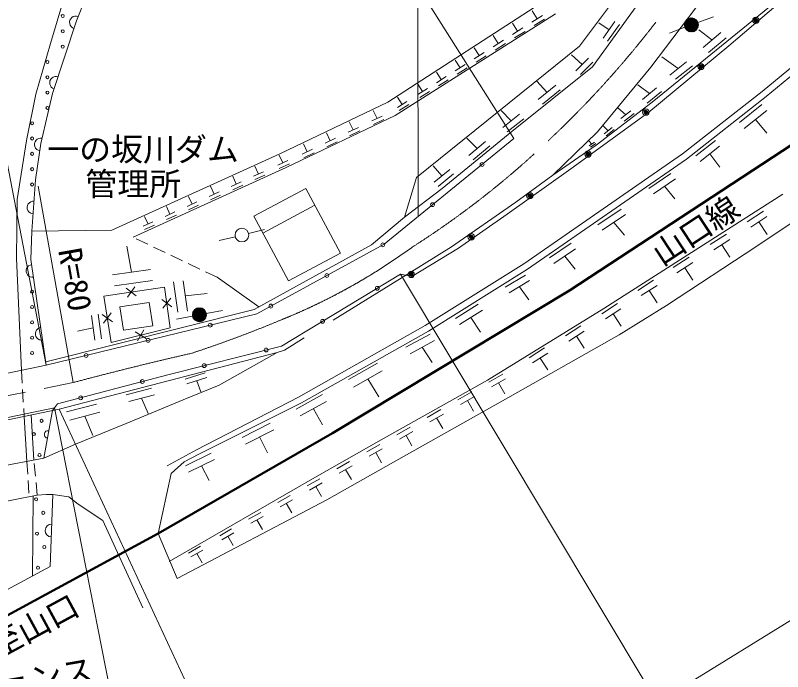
# Model space of a CAD drawing. Units: millimetres, scale not verified. Extents: x 40000 to 680000, y 20000 to 380000.
# Drawn here: x 399489 to 459554, y 239041 to 290450 of the extents above; entities that cross this region are included whole.
import ezdxf
from ezdxf.enums import TextEntityAlignment as Align

# ---------------------------------------------------------------- set-up
doc = ezdxf.new("R2010")
doc.units = ezdxf.units.MM
doc.header["$LTSCALE"] = 1000
doc.header["$PDMODE"] = 32
doc.header["$PDSIZE"] = 500
doc.linetypes.add('CHAIN', pattern=[18.5, 12, -1.5, 3.5, -1.5])
for name, color, linetype, lineweight in [('M-BGD', 7, 'Continuous', 13), ('M-BMK', 2, 'CHAIN', 13), ('M-BMK-SRVR', 3, 'Continuous', 13), ('M-STR-HTXT', 7, 'Continuous', 13), ('M-STR-STR1', 1, 'Continuous', 13), ('M-STR-STRC', 7, 'Continuous', 13)]:
    doc.layers.add(name, color=color, linetype=linetype, lineweight=lineweight)
doc.layers.add('M-BGD-HTXT', color=7, linetype='Continuous')
doc.layers.add('M-BMK-HTXT', color=7, linetype='Continuous')
doc.styles.add('ＭＳ ゴシック', font='')
doc.styles.get('ＭＳ ゴシック').set_extended_font_data('MS Gothic')

# ---------------------------------------------------------------- blocks, each defined once
blk = doc.blocks.new('ﾌﾟﾛｯﾄﾏｰｸ-C5')
at = {"color": 7, "linetype": 'Continuous', "lineweight": 13}
for p, q in [((-9.98, 0.67), (-0.67, 9.98)), ((-9.97, -0.74), (0.74, 9.97)), ((-9.8, -1.98), (1.98, 9.8)), ((-9.72, 2.34), (-2.34, 9.72)), ((-9.51, -3.1), (3.1, 9.51)), ((-9.11, -4.12), (4.12, 9.11)), ((-8.88, 4.6), (-4.6, 8.88)), ((-8.63, -5.05), (5.05, 8.63)), ((-8.07, -5.91), (5.91, 8.07)), ((-7.44, -6.69), (6.69, 7.44)), ((-6.73, -7.4), (7.4, 6.73)), ((-5.96, -8.03), (8.03, 5.96)), ((-5.11, -8.6), (8.6, 5.11)), ((-4.18, -9.09), (9.09, 4.18)), ((-3.16, -9.49), (9.49, 3.16)), ((-2.05, -9.79), (9.79, 2.05)), ((-0.82, -9.97), (9.97, 0.82)), ((0.58, -9.98), (9.98, -0.58)), ((2.23, -9.75), (9.75, -2.23)), ((4.42, -8.97), (8.97, -4.42))]:
    blk.add_line(p, q, dxfattribs=at)
blk.add_circle((0, 0), 10, dxfattribs=at)
at = {"color": 7}
blk.add_point((0, 0), dxfattribs=at)

msp = doc.modelspace()

# ---------------------------------------------------------------- linework, layer by layer
at = {"layer": 'M-BGD'}
for p, q in [((459231, 308844), (443646, 288029)), ((404275, 290020), (407448, 297968)), ((444662, 286420), (452217, 296876)), ((455347, 288053), (462499, 294198)), ((449340, 283657), (460537, 292759)), ((449245, 286398), (453529, 292066)), ((402228, 288231), (403276, 291777)), ((428634, 283651), (440982, 291667)), ((440339, 290177), (439937, 290815)), ((429217, 282599), (441774, 290578)), ((440751, 290436), (439928, 289917)), ((440923, 290163), (440100, 289644)), ((454128, 290340), (452916, 289889)), ((402402, 284339), (404275, 290020)), ((438810, 289207), (438414, 289835)), ((445966, 289318), (445169, 289875)), ((446429, 289961), (445504, 288674)), ((446770, 289723), (445845, 288435)), ((451907, 289513), (450696, 289062)), ((439215, 289462), (438404, 288951)), ((439385, 289193), (438574, 288682)), ((454015, 288523), (452979, 289318)), ((454704, 289103), (453326, 287943)), ((437693, 288497), (436895, 287994)), ((437294, 288246), (436905, 288864)), ((455135, 288692), (453757, 287532)), ((457948, 284495), (462904, 288575)), ((401080, 284282), (402228, 288231)), ((443646, 288029), (430887, 277747)), ((435792, 287293), (435409, 287902)), ((437860, 288232), (437062, 287729)), ((449081, 282855), (455347, 288053)), ((458262, 284105), (463230, 288195)), ((436185, 287541), (435399, 287046)), ((436350, 287280), (435564, 286785)), ((443861, 286606), (443020, 287346)), ((451372, 286296), (450094, 287199)), ((434691, 286593), (433918, 286106)), ((434304, 286350), (433927, 286948)), ((444350, 287101), (443371, 286110)), ((444699, 286794), (443719, 285803)), ((452033, 286820), (450711, 285773)), ((432830, 285415), (432458, 286004)), ((434853, 286337), (434079, 285849)), ((438356, 281343), (444662, 286420)), ((445068, 281335), (449245, 286398)), ((452492, 286496), (451171, 285448)), ((433211, 285655), (432449, 285175)), ((433370, 285402), (432609, 284922)), ((431744, 284724), (430995, 284252)), ((431369, 284488), (431003, 285068)), ((441102, 284425), (440316, 285285)), ((441797, 284987), (440406, 283863)), ((449133, 284319), (448223, 285016)), ((449689, 284773), (448576, 283866)), ((400374, 280636), (401080, 284282)), ((401495, 280410), (402402, 284339)), ((431900, 284476), (431151, 284004)), ((442133, 284619), (440743, 283494)), ((450068, 284482), (448956, 283575)), ((451723, 279599), (457948, 284495)), ((420187, 279607), (428634, 283651)), ((430128, 283703), (429391, 283239)), ((429760, 283471), (429400, 284042)), ((444968, 280293), (449340, 283657)), ((452020, 279197), (458262, 284105)), ((427808, 282370), (427507, 282998)), ((430283, 283459), (429546, 282994)), ((438308, 282183), (437528, 283005)), ((447284, 282668), (446660, 283194)), ((447679, 282970), (446889, 282366)), ((456166, 282053), (457925, 283467)), ((456550, 281587), (458309, 283002)), ((420695, 278520), (429217, 282599)), ((428211, 282564), (427406, 282177)), ((438961, 282697), (437655, 281669)), ((439295, 282344), (437990, 281316)), ((442977, 278423), (449081, 282855)), ((447933, 282757), (447143, 282153)), ((425934, 281483), (425632, 282113)), ((428340, 282295), (427535, 281908)), ((445884, 281415), (445508, 281788)), ((457430, 282294), (458325, 281209)), ((424138, 280623), (423835, 281255)), ((426339, 281677), (425530, 281289)), ((426468, 281408), (425659, 281020)), ((432896, 276891), (438356, 281343)), ((441562, 277937), (445068, 281335)), ((446198, 281661), (445569, 281169)), ((446359, 281501), (445730, 281009)), ((399629, 276022), (400374, 280636)), ((424544, 280817), (423733, 280428)), ((424674, 280547), (423862, 280157)), ((428363, 272536), (438517, 280796)), ((435631, 280021), (434842, 280823)), ((436284, 280569), (434979, 279473)), ((444622, 280371), (444392, 280620)), ((444831, 280514), (444412, 280229)), ((452765, 279442), (454288, 280638)), ((401072, 277569), (401495, 280410)), ((422747, 279956), (421932, 279565)), ((422339, 279760), (422034, 280395)), ((436623, 280225), (435317, 279129)), ((441562, 277937), (444968, 280293)), ((444930, 280407), (444511, 280122)), ((453098, 279000), (454621, 280197)), ((407052, 273626), (420187, 279607)), ((420426, 278891), (420147, 279508)), ((422877, 279684), (422062, 279293)), ((439302, 270986), (451723, 279599)), ((453859, 279599), (454635, 278569)), ((420824, 279071), (420029, 278711)), ((420944, 278806), (420149, 278446)), ((439577, 270569), (452020, 279197)), ((408711, 273063), (420695, 278520)), ((418911, 278202), (418120, 277843)), ((418515, 278022), (418237, 278637)), ((432887, 277878), (432198, 278668)), ((433492, 278370), (432283, 277386)), ((437980, 274877), (442977, 278423)), ((400785, 273532), (401072, 277569)), ((416779, 277234), (416502, 277846)), ((419030, 277938), (418239, 277580)), ((430887, 277747), (429957, 274639)), ((433787, 278031), (432578, 277048)), ((438674, 275815), (441562, 277937)), ((449090, 276896), (450807, 278057)), ((449441, 276477), (451157, 277638)), ((457526, 272366), (465222, 277523)), ((415046, 276448), (414771, 277057)), ((417172, 277413), (416385, 277056)), ((417291, 277150), (416504, 276794)), ((450299, 277057), (451117, 276079)), ((415438, 276626), (414655, 276271)), ((415556, 276365), (414773, 276010)), ((418159, 274712), (422234, 276894)), ((422234, 276894), (424944, 271833)), ((429957, 274639), (432896, 276891)), ((445547, 267491), (459561, 276436)), ((399589, 271439), (399629, 276022)), ((413708, 275841), (412928, 275488)), ((413318, 275664), (413044, 276270)), ((433624, 272322), (438674, 275815)), ((411594, 274882), (411321, 275485)), ((413826, 275581), (413046, 275228)), ((418867, 273389), (422943, 275571)), ((445077, 274039), (446908, 275272)), ((456775, 274282), (458051, 275106)), ((409875, 274102), (409603, 274701)), ((411982, 275058), (411206, 274706)), ((412099, 274799), (411323, 274448)), ((420869, 269651), (418159, 274712)), ((427376, 272478), (429957, 274639)), ((434173, 272217), (437980, 274877)), ((445430, 273610), (447261, 274843)), ((457050, 273856), (458326, 274681)), ((410261, 274276), (409488, 273927)), ((410377, 274019), (409605, 273670)), ((446346, 274227), (447171, 273225)), ((457688, 274269), (458332, 273272)), ((400709, 271314), (400785, 273532)), ((407052, 273626), (400785, 273532)), ((419004, 273663), (417747, 273360)), ((453888, 272495), (455150, 273311)), ((409860, 272515), (408957, 272945)), ((416701, 273108), (415444, 272804)), ((454160, 272074), (455422, 272890)), ((408576, 270332), (408219, 272359)), ((411214, 271870), (410311, 272300)), ((418189, 267421), (427376, 272478)), ((418390, 267076), (428363, 272536)), ((430307, 270254), (433624, 272322)), ((430517, 269998), (434173, 272217)), ((441305, 271464), (442991, 272607)), ((441652, 271020), (443339, 272162)), ((450455, 267712), (457526, 272366)), ((454791, 272482), (455428, 271496)), ((412568, 271224), (411665, 271654)), ((424944, 271833), (420869, 269651)), ((442495, 271591), (443306, 270555)), ((450995, 270695), (452244, 271502)), ((399958, 262642), (399589, 271439)), ((401913, 263038), (400709, 271314)), ((413922, 270579), (413019, 271009)), ((431566, 266151), (439302, 270986)), ((451264, 270278), (452513, 271085)), ((410063, 270544), (407089, 270121)), ((415276, 269933), (414373, 270363)), ((431822, 265721), (439577, 270569)), ((451889, 270682), (452519, 269707)), ((415276, 269933), (418554, 267623)), ((420330, 264544), (429631, 270167)), ((424357, 266574), (430307, 270254)), ((429631, 270167), (430038, 270088)), ((430038, 270088), (430517, 269998)), ((437829, 269145), (439424, 270106)), ((448217, 268909), (449452, 269707)), ((406420, 268459), (411175, 269158)), ((410216, 269676), (407242, 269253)), ((408271, 268374), (408851, 269174)), ((411175, 269158), (411605, 265974)), ((412214, 267207), (411876, 269576)), ((412952, 267291), (412613, 269661)), ((438143, 268707), (439739, 269668)), ((438941, 269188), (439674, 268165)), ((448483, 268497), (449718, 269295)), ((408169, 269073), (408954, 268474)), ((412783, 268476), (414503, 268673)), ((449101, 268896), (449724, 267932)), ((406984, 264812), (406420, 268459)), ((407672, 267610), (409976, 267958)), ((409976, 267958), (410251, 266133)), ((410947, 268202), (411740, 267613)), ((411648, 268297), (411040, 267518)), ((401872, 263322), (418189, 267421)), ((407947, 265786), (407672, 267610)), ((415695, 267343), (414425, 267097)), ((433936, 266714), (435731, 267838)), ((434260, 266225), (436055, 267349)), ((436457, 261878), (445547, 267491)), ((445411, 267079), (446633, 267869)), ((445675, 266672), (446896, 267461)), ((446768, 265435), (450455, 267712)), ((401913, 263038), (418390, 267076)), ((405445, 266926), (405699, 265004)), ((405967, 267037), (406220, 265115)), ((407088, 266454), (406284, 267028)), ((406389, 266346), (406982, 267136)), ((413369, 266892), (412100, 266646)), ((435157, 266787), (435912, 265644)), ((446285, 267067), (446902, 266113)), ((410251, 266133), (407947, 265786)), ((421654, 260530), (431566, 266151)), ((442551, 265343), (443759, 266123)), ((405572, 265965), (404354, 265707)), ((406984, 264812), (411605, 265974)), ((408865, 265650), (409724, 265136)), ((409038, 264964), (409551, 265822)), ((421891, 260090), (431822, 265721)), ((442811, 264940), (444019, 265721)), ((422101, 265199), (420550, 264212)), ((430069, 264451), (431955, 265485)), ((430402, 263935), (432288, 264968)), ((437440, 260137), (446768, 265435)), ((443415, 265330), (444025, 264387)), ((411425, 262294), (420330, 264544)), ((431345, 264451), (432120, 263246)), ((439718, 263621), (440913, 264393)), ((402931, 259595), (419986, 264038)), ((419986, 264038), (415432, 261472)), ((420550, 264212), (419986, 264038)), ((439975, 263223), (441170, 263995)), ((425579, 261929), (427828, 263198)), ((440573, 263609), (441175, 262676)), ((399958, 262642), (400020, 261644)), ((425948, 261330), (428196, 262599)), ((402791, 260014), (411425, 262294)), ((412778, 261960), (414337, 262443)), ((412913, 261589), (414472, 262072)), ((427072, 261965), (427932, 260569)), ((436562, 261715), (437660, 262342)), ((436771, 261350), (437868, 261976)), ((415432, 261472), (412632, 260323)), ((413693, 261831), (414008, 260966)), ((428117, 257205), (436457, 261878)), ((437320, 261663), (437810, 260804)), ((400050, 261145), (400112, 260147)), ((408151, 260715), (410157, 261247)), ((408368, 260199), (410375, 260731)), ((421481, 259610), (423530, 260752)), ((434139, 260332), (435217, 260947)), ((412632, 260323), (408159, 258490)), ((409371, 260465), (409879, 259262)), ((413675, 256420), (421654, 260530)), ((413865, 256087), (421891, 260090)), ((421792, 259069), (423841, 260211)), ((429099, 255462), (437440, 260137)), ((434344, 259972), (435422, 260588)), ((434883, 260280), (435364, 259436)), ((383233, 255786), (402555, 259699)), ((400143, 259648), (400180, 259038)), ((402396, 259487), (401713, 255753)), ((402396, 259487), (402791, 260014)), ((403488, 259386), (405845, 260003)), ((422817, 259640), (423543, 258378)), ((431736, 258961), (432795, 259565)), ((400180, 259038), (400398, 255511)), ((400943, 255611), (400725, 259148)), ((403756, 258740), (406113, 259356)), ((404935, 259048), (405560, 257539)), ((431937, 258607), (432997, 259212)), ((432467, 258910), (432940, 258081)), ((408159, 258490), (404210, 256858)), ((417234, 257392), (419446, 258517)), ((417500, 256861), (419712, 257985)), ((429354, 257601), (430395, 258195)), ((429552, 257254), (430593, 257848)), ((418606, 257423), (419226, 256182)), ((422922, 254256), (428117, 257205)), ((430072, 257551), (430537, 256737)), ((404210, 256858), (401713, 255753)), ((426992, 256253), (428015, 256837)), ((427187, 255912), (428209, 256496)), ((411379, 255151), (413675, 256420)), ((413865, 256087), (412713, 255467)), ((412798, 255167), (414811, 256164)), ((427698, 256204), (428155, 255404)), ((383896, 252467), (401713, 255753)), ((400398, 255511), (400460, 254513)), ((401063, 254362), (400967, 255357)), ((412713, 255467), (411692, 254554)), ((413055, 254674), (415068, 255671)), ((423881, 252501), (429099, 255462)), ((424651, 254917), (425655, 255490)), ((414061, 255173), (414661, 254023)), ((424842, 254582), (425846, 255155)), ((425344, 254869), (425793, 254083)), ((411692, 254554), (410665, 249869)), ((411523, 247668), (422922, 254256)), ((422330, 253592), (423316, 254155)), ((400491, 254014), (400552, 253016)), ((401207, 252869), (401111, 253864)), ((422518, 253264), (423504, 253826)), ((423011, 253545), (423451, 252774)), ((401207, 252869), (401892, 252909)), ((401892, 252909), (402436, 252909)), ((402436, 252909), (402213, 247271)), ((402436, 252909), (403685, 252731)), ((384464, 249618), (401207, 252869)), ((400844, 246539), (400893, 252808)), ((403685, 252731), (404411, 252167)), ((412156, 246343), (423881, 252501)), ((420030, 252279), (420997, 252832)), ((420214, 251957), (421182, 252509)), ((404411, 252167), (406331, 250877)), ((420698, 252233), (421130, 251476)), ((417749, 250977), (418699, 251519)), ((417930, 250661), (418879, 251203)), ((406331, 250877), (409456, 244046)), ((418404, 250932), (418829, 250189)), ((415488, 249687), (416420, 250219)), ((415665, 249376), (416597, 249908)), ((410665, 249869), (412156, 246343)), ((416131, 249642), (416547, 248913)), ((413055, 248334), (413987, 248866)), ((413233, 248023), (414165, 248555)), ((413699, 248289), (414115, 247560)), ((384303, 237696), (402213, 247271))]:
    msp.add_line(p, q, dxfattribs=at)
at = {"layer": 'M-BGD', "lineweight": 50}
for p, q in [((442878, 268886), (462310, 281669)), ((424323, 257734), (442878, 268886)), ((410665, 249869), (424323, 257734)), ((396822, 242354), (410665, 249869))]:
    msp.add_line(p, q, dxfattribs=at)
at = {"layer": 'M-BGD'}
for centre, radius in [((403200, 290401), 120), ((403201, 289200), 120), ((403201, 288000), 120), ((402000, 286801), 120), ((402000, 285601), 120), ((402001, 284400), 120), ((402001, 283200), 120), ((400800, 282001), 120), ((400800, 280801), 120), ((400801, 279600), 120), ((400801, 278400), 120), ((400801, 277201), 120), ((417224, 273234), 538), ((400801, 268800), 120), ((400800, 267601), 120), ((400801, 266401), 120), ((400801, 265200), 120), ((400800, 264001), 120), ((401540, 258688), 120), ((400940, 257649), 120), ((401380, 256010), 120), ((401114, 252542), 120), ((401679, 251483), 120), ((401187, 249859), 120), ((401753, 248801), 120), ((401260, 247177), 120)]:
    msp.add_circle(centre, radius, dxfattribs=at)
for centre, radius, start, end in [((404233, 289898), 498, 68.90252, 251.98994), ((402673, 285169), 498, 71.51254, 251.98367), ((401482, 280338), 498, 77.43304, 261.76809), ((436025, 278769), 150, 0, 180), ((436025, 278769), 150, 180, 0), ((400915, 275394), 498, 85.69245, 266.16357), ((432147, 275614), 150, 0, 180), ((432147, 275614), 150, 180, 0), ((428255, 272477), 150, 0, 180), ((428255, 272477), 150, 180, 0), ((400836, 270429), 498, 98.04002, 278.51114), ((423870, 270076), 150, 0, 180), ((423870, 270076), 150, 180, 0), ((427822, 269073), 150, 0, 180), ((427822, 269073), 150, 180, 0), ((419484, 267675), 150, 0, 180), ((419484, 267675), 150, 180, 0), ((414745, 266183), 150, 0, 180), ((414745, 266183), 150, 180, 0), ((423543, 266487), 150, 0, 180), ((423543, 266487), 150, 180, 0), ((401553, 265502), 498, 98.04002, 278.51114), ((409889, 264993), 150, 0, 180), ((409889, 264993), 150, 180, 0), ((419123, 264239), 150, 0, 180), ((405032, 263803), 150, 0, 180), ((405032, 263803), 150, 180, 0), ((419123, 264239), 150, 180, 0), ((414275, 263014), 150, 0, 180), ((414275, 263014), 150, 180, 0), ((409433, 261768), 150, 0, 180), ((409433, 261768), 150, 180, 0), ((404599, 260491), 150, 0, 180), ((404599, 260491), 150, 180, 0), ((402054, 257620), 300, 79.63217, 259.63217), ((402325, 250090), 500, 87.73632, 267.73632)]:
    msp.add_arc(centre, radius, start, end, dxfattribs=at)
at = {"layer": 'M-BMK'}
msp.add_line((383612, 257582), (404011, 261686), dxfattribs=at)
for centre, radius, start, end in [((387932, 337409), 77859, 313.58652, 323.9515), ((392930, 331365), 70038, 302.51496, 314.03314), ((402344, 311006), 47904, 291.81834, 306.11219), ((383246, 355220), 96058, 288.22741, 292.59235), ((472786, 3622), 267071, 102.8716, 104.92276)]:
    msp.add_arc(centre, radius, start, end, dxfattribs=at)
at = {"layer": 'M-BMK-SRVR'}
msp.add_line((404011, 261686), (401285, 277081), dxfattribs=at)
at = {"layer": 'M-STR-HTXT'}
for p, q in [((413147, 320966), (438517, 280796)), ((392845, 309800), (401913, 263038)), ((450255, 235775), (429631, 270167)), ((449741, 236632), (498867, 266861)), ((402555, 259699), (407121, 236510)), ((417706, 227752), (402931, 259595))]:
    msp.add_line(p, q, dxfattribs=at)
at = {"layer": 'M-STR-STR1'}
for p, q in [((382965, 259200), (401913, 263038)), ((383285, 255615), (402931, 259595))]:
    msp.add_line(p, q, dxfattribs=at)
at = {"layer": 'M-STR-STRC'}
msp.add_line((430972, 304019), (431024, 274701), dxfattribs=at)

# ---------------------------------------------------------------- block references
at = {"layer": 'M-BGD', "xscale": 55, "yscale": 55, "rotation": 9.43508}
msp.add_blockref('ﾌﾟﾛｯﾄﾏｰｸ-C5', (452412, 289701), dxfattribs=at)
at = {"layer": 'M-BGD'}
for p, xscale, yscale in [((457457, 290063), 15, 15), ((453158, 286434), 15, 15), ((448844, 282869), 15, 15), ((444314, 279580), 15, 15), ((439759, 276323), 15, 15), ((435170, 273101), 15, 15), ((430487, 270156), 15, 15), ((413897, 266995), 55, 55)]:
    msp.add_blockref('ﾌﾟﾛｯﾄﾏｰｸ-C5', p, dxfattribs=dict(at, xscale=xscale, yscale=yscale))

# ---------------------------------------------------------------- texts
at = {"layer": 'M-BGD-HTXT', "style": 'ＭＳ ゴシック'}
for s, p in [('一の坂川ダム', (409485, 279953)), ('管理所', (408719, 277247))]:
    msp.add_text(s, height=1833, dxfattribs=at).set_placement(p, align=Align.MIDDLE_CENTER)
at = {"layer": 'M-BMK-HTXT', "style": 'ＭＳ ゴシック'}
for s, rotation, p in [('山口線', 33.339, (452737, 273586)), ('至山口', 28.495, (400949, 242603))]:
    msp.add_text(s, height=1833, rotation=rotation, dxfattribs=at).set_placement(p, align=Align.MIDDLE_CENTER)
at = {"layer": 'M-BMK-SRVR', "style": 'ＭＳ ゴシック'}
msp.add_text('R=80', height=1833, rotation=280.041, dxfattribs=at).set_placement((402293, 271962), align=Align.BOTTOM_LEFT)
at = {"layer": 'M-STR-HTXT', "style": 'ＭＳ ゴシック'}
msp.add_text('ガードフェンス', height=1833, rotation=9.817, dxfattribs=at).set_placement((397205, 236316), align=Align.BOTTOM_CENTER)

doc.saveas('drawing.dxf')
